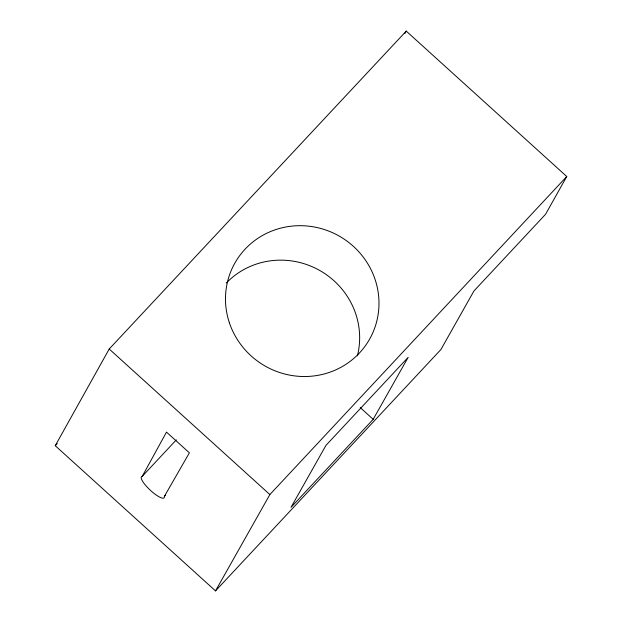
<?xml version="1.0" encoding="UTF-8"?>
<svg xmlns="http://www.w3.org/2000/svg" width="622" height="622" viewBox="0 0 622 622"><rect width="100%" height="100%" fill="white"/><g stroke="black" fill="none" stroke-linecap="round" stroke-linejoin="round"><path stroke-width="0.93" d="M142.228 476.374L166.486 432.103L189.383 452.839L164.348 496.41A15.472 3.849 43 0 1 150.851 490.727A15.472 3.849 43 0 1 142.228 476.374L176.329 439.855M55.241 445.71L109.208 349.012L406.244 31.1L566.759 176.508L545.556 214.287L473.948 290.964L440.912 349.525L215.515 590.9L55.241 445.71L57.232 443.579M404.836 33.619L406.244 31.1M215.515 590.9L269.87 494.56L566.759 176.508M373.184 419.329L408.156 357.347L325.975 445.36L291.003 507.342L373.184 419.329L360.247 407.604M164.348 496.41L165.654 495.003M109.208 349.012L269.87 494.56M226.291 283.049A77.369 74.803 29.3 0 1 319.172 270.158A77.369 74.803 29.3 0 1 357.401 355.807M229.324 322.608A77.369 74.803 29.3 0 0 359.477 352.954A77.369 74.803 29.3 0 0 317.912 227.745A77.369 74.803 29.3 0 0 229.324 322.608"/></g></svg>
